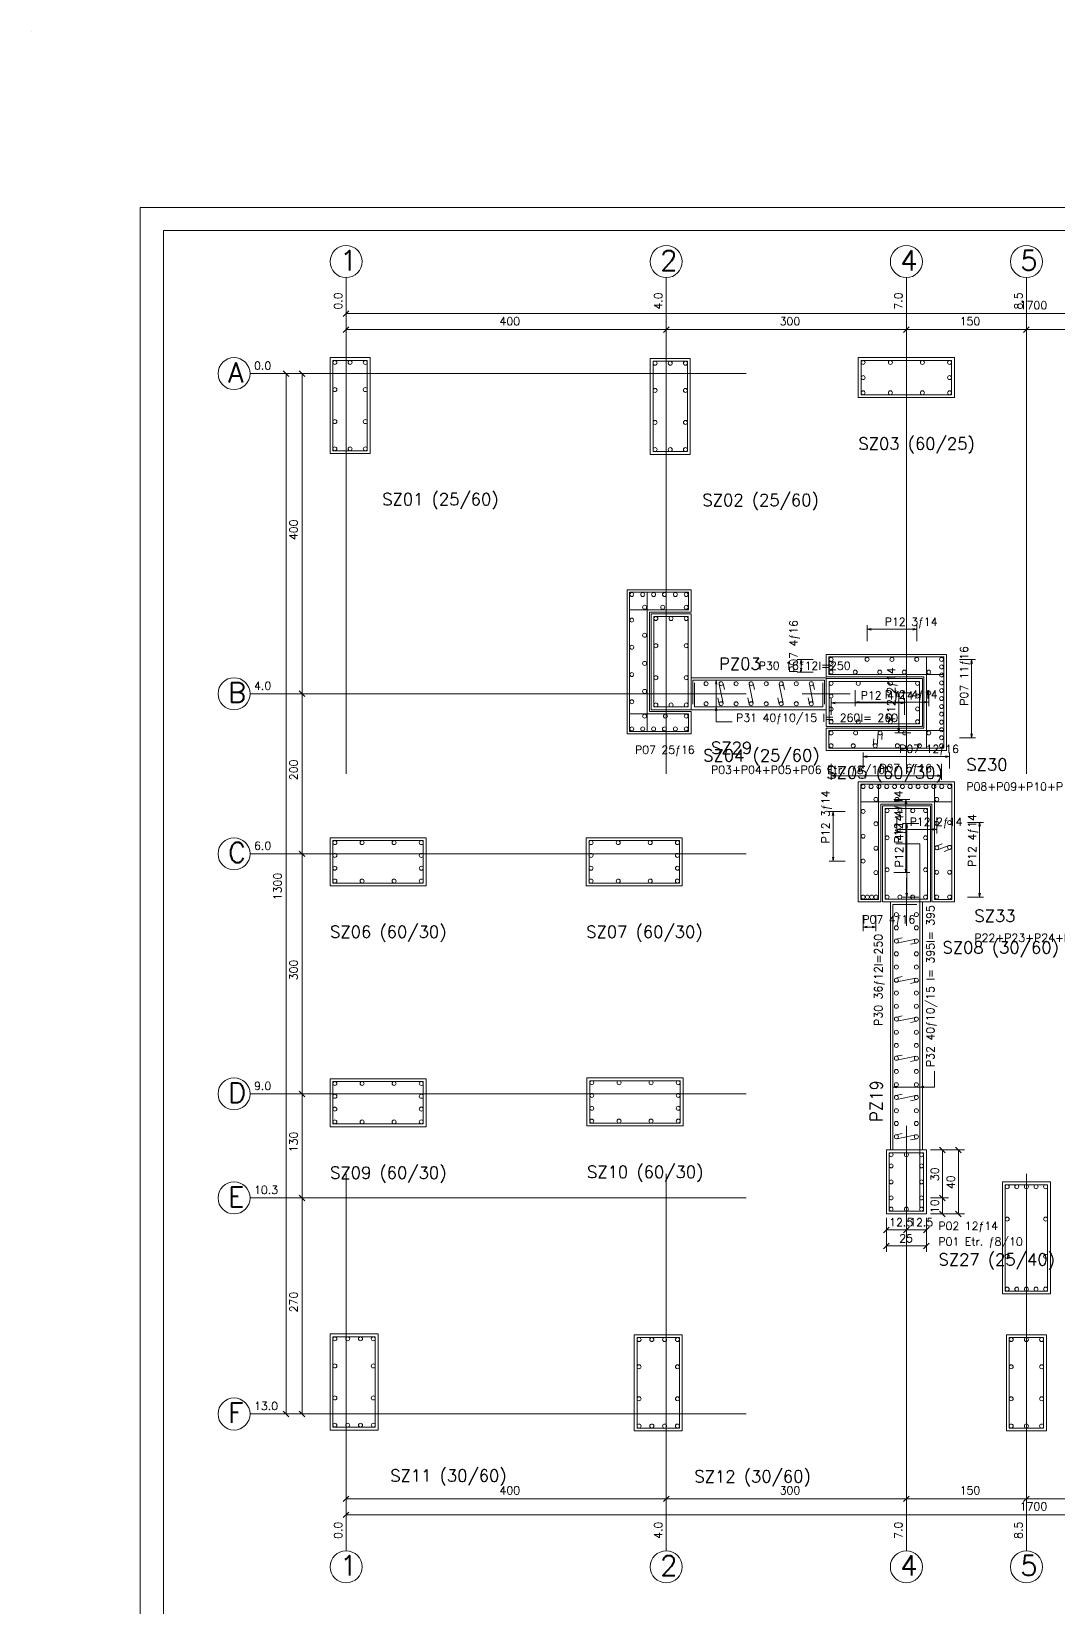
# Model space of a CAD drawing. Header units: inches. Extents: x -0.906 to -0.244, y 2.278 to 2.893.
# Drawn here: x -0.906 to -0.6494, y 2.4995 to 2.8934 of the extents above; entities that cross this region are included whole.
import ezdxf

# ---------------------------------------------------------------- set-up
doc = ezdxf.new("R2010")
doc.units = ezdxf.units.IN
doc.header["$MEASUREMENT"] = 0
doc.linetypes.add('CENTER', pattern=[0.0065, 0.002, -0.001, 0.0005, -0.001, 0.002])
for name, color, linetype, lineweight in [('DONATI', 84, 'Continuous', 0), ('OLCU', 1, 'Continuous', 0), ('PENC2', 1, 'Continuous', 0), ('PENC3', 5, 'Continuous', 0), ('PENC4', 84, 'Continuous', 0), ('PEND2', 1, 'CENTER', 0)]:
    doc.layers.add(name, color=color, linetype=linetype, lineweight=lineweight)
doc.styles.add('RomanSTA', font='RomanSTA')

msp = doc.modelspace()

# ---------------------------------------------------------------- linework, layer by layer
at = {"layer": 'DONATI', "linetype": 'Continuous'}
for p, q in [((-0.7566, 2.75326), (-0.7566, 2.74886)), ((-0.7418, 2.75326), (-0.7566, 2.75326)), ((-0.7566, 2.75326), (-0.7566, 2.71846)), ((-0.7522, 2.71846), (-0.7522, 2.75326)), ((-0.7418, 2.74886), (-0.7418, 2.75326)), ((-0.7566, 2.74886), (-0.7418, 2.74886)), ((-0.7068, 2.73706), (-0.7068, 2.73266)), ((-0.678, 2.73706), (-0.7068, 2.73706)), ((-0.6824, 2.73706), (-0.6824, 2.71426)), ((-0.678, 2.71426), (-0.678, 2.73706)), ((-0.678, 2.73266), (-0.678, 2.73706)), ((-0.74078, 2.73126), (-0.70782, 2.73126)), ((-0.74078, 2.73126), (-0.74077, 2.72526)), ((-0.74035, 2.72456), (-0.74035, 2.73056)), ((-0.70824, 2.72456), (-0.70824, 2.73056)), ((-0.70782, 2.73126), (-0.70782, 2.72526)), ((-0.7068, 2.73266), (-0.678, 2.73266)), ((-0.7472, 2.72786), (-0.7352, 2.72786)), ((-0.7134, 2.72786), (-0.7014, 2.72786)), ((-0.7566, 2.72286), (-0.7566, 2.71846)), ((-0.7418, 2.72286), (-0.7566, 2.72286)), ((-0.7418, 2.71846), (-0.7418, 2.72286)), ((-0.74035, 2.72456), (-0.70824, 2.72456)), ((-0.7566, 2.71846), (-0.7418, 2.71846)), ((-0.7068, 2.71866), (-0.7068, 2.71426)), ((-0.678, 2.71866), (-0.7068, 2.71866)), ((-0.678, 2.71426), (-0.678, 2.71866)), ((-0.7068, 2.71426), (-0.678, 2.71426)), ((-0.676, 2.70526), (-0.6988, 2.70526)), ((-0.6944, 2.70526), (-0.6988, 2.70526)), ((-0.6988, 2.70526), (-0.6988, 2.67646)), ((-0.6944, 2.67646), (-0.6944, 2.70526)), ((-0.676, 2.70526), (-0.6804, 2.70526)), ((-0.6804, 2.70526), (-0.6804, 2.67646)), ((-0.676, 2.67646), (-0.676, 2.70526)), ((-0.6988, 2.70086), (-0.676, 2.70086)), ((-0.68404, 2.69036), (-0.69004, 2.69036)), ((-0.68404, 2.69036), (-0.68404, 2.59946)), ((-0.6874, 2.66986), (-0.6874, 2.68186)), ((-0.6988, 2.67646), (-0.6944, 2.67646)), ((-0.69076, 2.67516), (-0.69076, 2.61386)), ((-0.69076, 2.67516), (-0.68476, 2.67516)), ((-0.6804, 2.67646), (-0.676, 2.67646)), ((-0.6874, 2.60786), (-0.6874, 2.61986)), ((-0.69169, 2.61316), (-0.69169, 2.59856)), ((-0.69169, 2.61316), (-0.68311, 2.61316)), ((-0.68311, 2.61316), (-0.68311, 2.59856)), ((-0.69169, 2.59856), (-0.68311, 2.59856))]:
    msp.add_line(p, q, dxfattribs=at)
at = {"layer": 'DONATI'}
for centre in [(-0.756, 2.75266), (-0.75328, 2.75266), (-0.75056, 2.75266), (-0.74784, 2.75266), (-0.74512, 2.75266), (-0.7424, 2.75266), (-0.7528, 2.74946), (-0.74828, 2.74946), (-0.7424, 2.74946), (-0.756, 2.74626), (-0.7528, 2.74246), (-0.756, 2.73946), (-0.7528, 2.73546), (-0.7062, 2.73646), (-0.7062, 2.73546), (-0.7062, 2.73436), (-0.7062, 2.73326), (-0.70017, 2.73326), (-0.69721, 2.73646), (-0.69405, 2.73326), (-0.691, 2.73646), (-0.68792, 2.73326), (-0.6848, 2.73646), (-0.6818, 2.73326), (-0.6786, 2.73646), (-0.6786, 2.73456), (-0.756, 2.73266), (-0.73744, 2.73036), (-0.73369, 2.73036), (-0.72993, 2.73036), (-0.72618, 2.73036), (-0.72242, 2.73036), (-0.71866, 2.73036), (-0.71491, 2.73036), (-0.71115, 2.73036), (-0.6786, 2.73256), (-0.6786, 2.73056), (-0.756, 2.72586), (-0.7528, 2.72846), (-0.73744, 2.72536), (-0.73369, 2.72536), (-0.72993, 2.72536), (-0.72618, 2.72536), (-0.72242, 2.72536), (-0.71867, 2.72536), (-0.71491, 2.72536), (-0.71115, 2.72536), (-0.6818, 2.72806), (-0.6786, 2.72866), (-0.6786, 2.72666), (-0.7528, 2.72226), (-0.7476, 2.72226), (-0.7424, 2.72226), (-0.6786, 2.72466), (-0.6786, 2.72276), (-0.756, 2.71906), (-0.75328, 2.71906), (-0.75056, 2.71906), (-0.74784, 2.71906), (-0.74512, 2.71906), (-0.7424, 2.71906), (-0.7062, 2.71806), (-0.70007, 2.71806), (-0.69395, 2.71806), (-0.68782, 2.71806), (-0.6818, 2.71806), (-0.6786, 2.72076), (-0.6786, 2.71886), (-0.7062, 2.71486), (-0.70068, 2.71486), (-0.69516, 2.71486), (-0.68964, 2.71486), (-0.68412, 2.71486), (-0.6786, 2.71686), (-0.6786, 2.71486), (-0.6982, 2.70466), (-0.69623, 2.70466), (-0.695, 2.70146), (-0.69427, 2.70466), (-0.69231, 2.70466), (-0.69034, 2.70466), (-0.68976, 2.70146), (-0.68838, 2.70466), (-0.68642, 2.70466), (-0.68445, 2.70466), (-0.68249, 2.70466), (-0.68053, 2.70466), (-0.6798, 2.70146), (-0.67856, 2.70466), (-0.6766, 2.70466), (-0.6982, 2.69846), (-0.695, 2.69536), (-0.6798, 2.69546), (-0.6766, 2.69566), (-0.6982, 2.69226), (-0.6982, 2.68606), (-0.695, 2.68926), (-0.6798, 2.68936), (-0.6766, 2.68946), (-0.695, 2.68316), (-0.6798, 2.68326), (-0.6766, 2.68326), (-0.6982, 2.67706), (-0.69713, 2.67706), (-0.69607, 2.67706), (-0.695, 2.67706), (-0.6798, 2.67706), (-0.6766, 2.67706), (-0.6899, 2.67266), (-0.6849, 2.67266), (-0.6899, 2.66936), (-0.6899, 2.66606), (-0.6849, 2.66936), (-0.6849, 2.66606), (-0.6899, 2.66286), (-0.6849, 2.66286), (-0.6899, 2.65956), (-0.6849, 2.65956), (-0.6899, 2.65626), (-0.6849, 2.65626), (-0.6899, 2.65306), (-0.6849, 2.65306), (-0.6899, 2.64976), (-0.6899, 2.64656), (-0.6849, 2.64976), (-0.6849, 2.64656), (-0.6899, 2.64326), (-0.6849, 2.64326), (-0.6899, 2.63996), (-0.6849, 2.63996), (-0.6899, 2.63676), (-0.6849, 2.63676), (-0.6899, 2.63346), (-0.6849, 2.63346), (-0.6899, 2.63016), (-0.6899, 2.62696), (-0.6849, 2.63016), (-0.6849, 2.62696), (-0.6899, 2.62366), (-0.6849, 2.62366), (-0.6899, 2.62046), (-0.6849, 2.62046), (-0.6899, 2.61716), (-0.6849, 2.61716), (-0.6912, 2.61266), (-0.6874, 2.61266), (-0.6836, 2.61266), (-0.6912, 2.60986), (-0.6836, 2.60986), (-0.6912, 2.60586), (-0.6836, 2.60586), (-0.6912, 2.60186), (-0.6912, 2.59906), (-0.6874, 2.59906), (-0.6836, 2.60186), (-0.6836, 2.59906)]:
    msp.add_circle(centre, 0.0005, dxfattribs=at)
at = {"layer": 'OLCU', "linetype": 'Continuous'}
for p, q in [((-0.8274, 2.82136), (-0.8274, 2.82586)), ((-0.82811, 2.82216), (-0.82669, 2.82356)), ((-0.8274, 2.82286), (-0.4874, 2.82286)), ((-0.8274, 2.81736), (-0.8274, 2.82186)), ((-0.7474, 2.81736), (-0.7474, 2.82186)), ((-0.6874, 2.81736), (-0.6874, 2.82186)), ((-0.6574, 2.81736), (-0.6574, 2.82186)), ((-0.82811, 2.81816), (-0.82669, 2.81956)), ((-0.8274, 2.81886), (-0.7474, 2.81886)), ((-0.74811, 2.81816), (-0.74669, 2.81956)), ((-0.7474, 2.81886), (-0.6874, 2.81886)), ((-0.68811, 2.81816), (-0.68669, 2.81956)), ((-0.6874, 2.81886), (-0.6574, 2.81886)), ((-0.65811, 2.81816), (-0.65669, 2.81956)), ((-0.6574, 2.81886), (-0.6274, 2.81886)), ((-0.84169, 2.80716), (-0.8431, 2.80856)), ((-0.83769, 2.80716), (-0.8391, 2.80856)), ((-0.8409, 2.80786), (-0.8454, 2.80786)), ((-0.8424, 2.80786), (-0.8424, 2.54786)), ((-0.8369, 2.80786), (-0.8414, 2.80786)), ((-0.8384, 2.80786), (-0.8384, 2.72786)), ((-0.69721, 2.74396), (-0.69623, 2.74416)), ((-0.69721, 2.74396), (-0.69623, 2.74376)), ((-0.6848, 2.74396), (-0.68578, 2.74416)), ((-0.6848, 2.74396), (-0.68578, 2.74376)), ((-0.7137, 2.73646), (-0.7139, 2.73546)), ((-0.7137, 2.73326), (-0.71389, 2.73426)), ((-0.7137, 2.73646), (-0.71351, 2.73546)), ((-0.7137, 2.73326), (-0.7135, 2.73426)), ((-0.6711, 2.73646), (-0.67129, 2.73546)), ((-0.6711, 2.73646), (-0.6709, 2.73546)), ((-0.73493, 2.73126), (-0.73513, 2.73026)), ((-0.73493, 2.73126), (-0.73474, 2.73026)), ((-0.8369, 2.72786), (-0.8414, 2.72786)), ((-0.83769, 2.72716), (-0.8391, 2.72856)), ((-0.8384, 2.72786), (-0.8384, 2.68786)), ((-0.7062, 2.72556), (-0.70522, 2.72576)), ((-0.7062, 2.72556), (-0.70522, 2.72536)), ((-0.70017, 2.72576), (-0.69919, 2.72596)), ((-0.70017, 2.72576), (-0.69919, 2.72556)), ((-0.6893, 2.72806), (-0.6895, 2.72706)), ((-0.6893, 2.72806), (-0.68911, 2.72706)), ((-0.68782, 2.72556), (-0.6888, 2.72576)), ((-0.68782, 2.72556), (-0.6888, 2.72536)), ((-0.6818, 2.72576), (-0.68278, 2.72596)), ((-0.6818, 2.72576), (-0.68278, 2.72556)), ((-0.73493, 2.72456), (-0.73513, 2.72356)), ((-0.73493, 2.72456), (-0.73474, 2.72356)), ((-0.6893, 2.71806), (-0.68949, 2.71906)), ((-0.6893, 2.71806), (-0.6891, 2.71906)), ((-0.6711, 2.71686), (-0.67129, 2.71786)), ((-0.6711, 2.71686), (-0.6709, 2.71786)), ((-0.6982, 2.71216), (-0.69722, 2.71236)), ((-0.6982, 2.71216), (-0.69722, 2.71196)), ((-0.6766, 2.71216), (-0.67758, 2.71236)), ((-0.6766, 2.71216), (-0.67758, 2.71196)), ((-0.7062, 2.70736), (-0.70522, 2.70756)), ((-0.7062, 2.70736), (-0.70522, 2.70716)), ((-0.6786, 2.70736), (-0.67958, 2.70756)), ((-0.6786, 2.70736), (-0.67958, 2.70716)), ((-0.7057, 2.69846), (-0.7059, 2.69746)), ((-0.7057, 2.69846), (-0.70551, 2.69746)), ((-0.6875, 2.70146), (-0.68769, 2.70046)), ((-0.6875, 2.70146), (-0.6873, 2.70046)), ((-0.68976, 2.69396), (-0.68878, 2.69416)), ((-0.68976, 2.69396), (-0.68878, 2.69376)), ((-0.6873, 2.69546), (-0.6875, 2.69446)), ((-0.6873, 2.69546), (-0.68711, 2.69446)), ((-0.6798, 2.69396), (-0.68078, 2.69416)), ((-0.6798, 2.69396), (-0.68078, 2.69376)), ((-0.6691, 2.69566), (-0.66929, 2.69476)), ((-0.6691, 2.69566), (-0.6689, 2.69476)), ((-0.8369, 2.68786), (-0.8414, 2.68786)), ((-0.83769, 2.68716), (-0.8391, 2.68856)), ((-0.8384, 2.68786), (-0.8384, 2.62786)), ((-0.7057, 2.68606), (-0.70589, 2.68706)), ((-0.7057, 2.68606), (-0.7055, 2.68706)), ((-0.6875, 2.68316), (-0.68769, 2.68406)), ((-0.6875, 2.68316), (-0.6873, 2.68406)), ((-0.6873, 2.67706), (-0.68749, 2.67806)), ((-0.6873, 2.67706), (-0.6871, 2.67806)), ((-0.6691, 2.67706), (-0.66929, 2.67806)), ((-0.6691, 2.67706), (-0.6689, 2.67806)), ((-0.6982, 2.66956), (-0.69722, 2.66976)), ((-0.6982, 2.66956), (-0.69722, 2.66936)), ((-0.695, 2.66956), (-0.69598, 2.66976)), ((-0.695, 2.66956), (-0.69598, 2.66936)), ((-0.8369, 2.62786), (-0.8414, 2.62786)), ((-0.83769, 2.62716), (-0.8391, 2.62856)), ((-0.8384, 2.62786), (-0.8384, 2.60186)), ((-0.69076, 2.62956), (-0.68978, 2.62976)), ((-0.69076, 2.62956), (-0.68978, 2.62936)), ((-0.68404, 2.62956), (-0.68306, 2.62976)), ((-0.68404, 2.62956), (-0.68306, 2.62936)), ((-0.6769, 2.61386), (-0.6814, 2.61386)), ((-0.67769, 2.61316), (-0.6791, 2.61456)), ((-0.6784, 2.60186), (-0.6784, 2.61386)), ((-0.6729, 2.61386), (-0.6774, 2.61386)), ((-0.67369, 2.61316), (-0.6751, 2.61456)), ((-0.6744, 2.59786), (-0.6744, 2.61386)), ((-0.8369, 2.60186), (-0.8414, 2.60186)), ((-0.83769, 2.60116), (-0.8391, 2.60256)), ((-0.8384, 2.60186), (-0.8384, 2.54786)), ((-0.6769, 2.60186), (-0.6814, 2.60186)), ((-0.67769, 2.60116), (-0.6791, 2.60256)), ((-0.6784, 2.59786), (-0.6784, 2.60186)), ((-0.6924, 2.59236), (-0.6924, 2.59686)), ((-0.6874, 2.59236), (-0.6874, 2.59686)), ((-0.6824, 2.59236), (-0.6824, 2.59686)), ((-0.6769, 2.59786), (-0.6814, 2.59786)), ((-0.67769, 2.59716), (-0.6791, 2.59856)), ((-0.6729, 2.59786), (-0.6774, 2.59786)), ((-0.67369, 2.59716), (-0.6751, 2.59856)), ((-0.6931, 2.59316), (-0.69169, 2.59456)), ((-0.6924, 2.59386), (-0.6874, 2.59386)), ((-0.69239, 2.58836), (-0.69239, 2.59286)), ((-0.6881, 2.59316), (-0.68669, 2.59456)), ((-0.6874, 2.59386), (-0.6824, 2.59386)), ((-0.6831, 2.59316), (-0.68169, 2.59456)), ((-0.68239, 2.58836), (-0.68239, 2.59286)), ((-0.6931, 2.58916), (-0.69168, 2.59056)), ((-0.69239, 2.58986), (-0.68239, 2.58986)), ((-0.6831, 2.58916), (-0.68168, 2.59056)), ((-0.84169, 2.54716), (-0.8431, 2.54856)), ((-0.83769, 2.54716), (-0.8391, 2.54856)), ((-0.8409, 2.54786), (-0.8454, 2.54786)), ((-0.8369, 2.54786), (-0.8414, 2.54786)), ((-0.8274, 2.52516), (-0.8274, 2.52966)), ((-0.7474, 2.52516), (-0.7474, 2.52966)), ((-0.6874, 2.52516), (-0.6874, 2.52966)), ((-0.6574, 2.52516), (-0.6574, 2.52966)), ((-0.82811, 2.52596), (-0.82669, 2.52736)), ((-0.8274, 2.52666), (-0.7474, 2.52666)), ((-0.8274, 2.52116), (-0.8274, 2.52566)), ((-0.74811, 2.52596), (-0.74669, 2.52736)), ((-0.7474, 2.52666), (-0.6874, 2.52666)), ((-0.68811, 2.52596), (-0.68669, 2.52736)), ((-0.6874, 2.52666), (-0.6574, 2.52666)), ((-0.65811, 2.52596), (-0.65669, 2.52736)), ((-0.6574, 2.52666), (-0.6274, 2.52666)), ((-0.82811, 2.52196), (-0.82669, 2.52336)), ((-0.8274, 2.52266), (-0.4874, 2.52266))]:
    msp.add_line(p, q, dxfattribs=at)
at = {"layer": 'PENC2', "linetype": 'Continuous'}
for p, q in [((-0.83069, 2.81116), (-0.83069, 2.78856)), ((-0.83069, 2.81116), (-0.82211, 2.81116)), ((-0.82211, 2.81116), (-0.82211, 2.78856)), ((-0.75069, 2.81096), (-0.75069, 2.78836)), ((-0.75069, 2.81096), (-0.74211, 2.81096)), ((-0.74211, 2.81096), (-0.74211, 2.78836)), ((-0.69869, 2.81116), (-0.69869, 2.80256)), ((-0.69869, 2.81116), (-0.67611, 2.81116)), ((-0.67611, 2.81116), (-0.67611, 2.80256)), ((-0.69869, 2.80256), (-0.67611, 2.80256)), ((-0.83069, 2.78856), (-0.82211, 2.78856)), ((-0.75069, 2.78836), (-0.74211, 2.78836)), ((-0.75049, 2.74716), (-0.75049, 2.72456)), ((-0.75049, 2.74716), (-0.74191, 2.74716)), ((-0.74191, 2.74716), (-0.74191, 2.72456)), ((-0.69721, 2.74096), (-0.69721, 2.74496)), ((-0.6848, 2.74396), (-0.69721, 2.74396)), ((-0.6848, 2.74096), (-0.6848, 2.74496)), ((-0.7107, 2.73646), (-0.7147, 2.73646)), ((-0.7137, 2.73646), (-0.7137, 2.73326)), ((-0.6741, 2.73646), (-0.6701, 2.73646)), ((-0.6711, 2.71686), (-0.6711, 2.73646)), ((-0.73493, 2.72086), (-0.73493, 2.73126)), ((-0.7107, 2.73326), (-0.7147, 2.73326)), ((-0.70669, 2.73096), (-0.70669, 2.72036)), ((-0.70669, 2.73096), (-0.68411, 2.73096)), ((-0.68411, 2.73096), (-0.68411, 2.72036)), ((-0.7062, 2.72256), (-0.7062, 2.72656)), ((-0.68782, 2.72556), (-0.7062, 2.72556)), ((-0.70017, 2.72876), (-0.70017, 2.72476)), ((-0.70017, 2.72576), (-0.6818, 2.72576)), ((-0.6863, 2.72806), (-0.6903, 2.72806)), ((-0.6893, 2.72806), (-0.6893, 2.71806)), ((-0.68782, 2.72256), (-0.68782, 2.72656)), ((-0.6818, 2.72876), (-0.6818, 2.72476)), ((-0.75049, 2.72456), (-0.74191, 2.72456)), ((-0.73493, 2.72086), (-0.73093, 2.72086)), ((-0.70669, 2.72036), (-0.68411, 2.72036)), ((-0.6863, 2.71806), (-0.6903, 2.71806)), ((-0.6741, 2.71686), (-0.6701, 2.71686)), ((-0.7062, 2.71036), (-0.7062, 2.70636)), ((-0.6982, 2.70916), (-0.6982, 2.71316)), ((-0.6766, 2.71216), (-0.6982, 2.71216)), ((-0.6786, 2.71036), (-0.6786, 2.70636)), ((-0.6766, 2.70916), (-0.6766, 2.71316)), ((-0.7062, 2.70736), (-0.6786, 2.70736)), ((-0.7027, 2.69846), (-0.7067, 2.69846)), ((-0.7057, 2.69846), (-0.7057, 2.68606)), ((-0.69269, 2.69916), (-0.69269, 2.67656)), ((-0.69269, 2.69916), (-0.68211, 2.69916)), ((-0.6905, 2.70146), (-0.6865, 2.70146)), ((-0.6875, 2.68316), (-0.6875, 2.70146)), ((-0.68211, 2.69916), (-0.68211, 2.67656)), ((-0.68976, 2.69696), (-0.68976, 2.69296)), ((-0.68976, 2.69396), (-0.6798, 2.69396)), ((-0.6843, 2.69546), (-0.6883, 2.69546)), ((-0.6873, 2.69546), (-0.6873, 2.67706)), ((-0.6798, 2.69696), (-0.6798, 2.69296)), ((-0.6721, 2.69566), (-0.6681, 2.69566)), ((-0.6691, 2.67706), (-0.6691, 2.69566)), ((-0.83069, 2.69116), (-0.83069, 2.68056)), ((-0.83069, 2.69116), (-0.80811, 2.69116)), ((-0.80811, 2.69116), (-0.80811, 2.68056)), ((-0.76669, 2.69116), (-0.76669, 2.68056)), ((-0.76669, 2.69116), (-0.74411, 2.69116)), ((-0.74411, 2.69116), (-0.74411, 2.68056)), ((-0.7027, 2.68606), (-0.7067, 2.68606)), ((-0.6905, 2.68316), (-0.6865, 2.68316)), ((-0.83069, 2.68056), (-0.80811, 2.68056)), ((-0.76669, 2.68056), (-0.74411, 2.68056)), ((-0.69269, 2.67656), (-0.68211, 2.67656)), ((-0.6843, 2.67706), (-0.6883, 2.67706)), ((-0.6721, 2.67706), (-0.6681, 2.67706)), ((-0.6982, 2.67256), (-0.6982, 2.66856)), ((-0.695, 2.67256), (-0.695, 2.66856)), ((-0.6982, 2.66956), (-0.695, 2.66956)), ((-0.83069, 2.63096), (-0.83069, 2.62036)), ((-0.83069, 2.63096), (-0.80811, 2.63096)), ((-0.80811, 2.63096), (-0.80811, 2.62036)), ((-0.76649, 2.63116), (-0.76649, 2.62056)), ((-0.76649, 2.63116), (-0.74391, 2.63116)), ((-0.74391, 2.63116), (-0.74391, 2.62056)), ((-0.6804, 2.62956), (-0.6804, 2.63356)), ((-0.6804, 2.62956), (-0.69076, 2.62956)), ((-0.83069, 2.62036), (-0.80811, 2.62036)), ((-0.76649, 2.62056), (-0.74391, 2.62056)), ((-0.66269, 2.60516), (-0.66269, 2.57856)), ((-0.66269, 2.60516), (-0.65211, 2.60516)), ((-0.65211, 2.60516), (-0.65211, 2.57856)), ((-0.66269, 2.57856), (-0.65211, 2.57856)), ((-0.83069, 2.56716), (-0.83069, 2.54456)), ((-0.83069, 2.56716), (-0.82011, 2.56716)), ((-0.82011, 2.56716), (-0.82011, 2.54456)), ((-0.75469, 2.56696), (-0.75469, 2.54436)), ((-0.75469, 2.56696), (-0.74411, 2.56696)), ((-0.74411, 2.56696), (-0.74411, 2.54436)), ((-0.66169, 2.56696), (-0.66169, 2.54436)), ((-0.66169, 2.56696), (-0.65311, 2.56696)), ((-0.65311, 2.56696), (-0.65311, 2.54436)), ((-0.83069, 2.54456), (-0.82011, 2.54456)), ((-0.75469, 2.54436), (-0.74411, 2.54436)), ((-0.66169, 2.54436), (-0.65311, 2.54436))]:
    msp.add_line(p, q, dxfattribs=at)
at = {"layer": 'PENC2'}
for centre in [(-0.8302, 2.81066), (-0.8264, 2.81066), (-0.8226, 2.81066), (-0.7502, 2.81046), (-0.7464, 2.81046), (-0.7426, 2.81046), (-0.6982, 2.81066), (-0.6914, 2.81066), (-0.6834, 2.81066), (-0.6766, 2.81066), (-0.8302, 2.80386), (-0.8226, 2.80386), (-0.6982, 2.80686), (-0.6766, 2.80686), (-0.7502, 2.80366), (-0.7426, 2.80366), (-0.6982, 2.80306), (-0.6914, 2.80306), (-0.6834, 2.80306), (-0.6766, 2.80306), (-0.8302, 2.79586), (-0.8226, 2.79586), (-0.7502, 2.79566), (-0.7426, 2.79566), (-0.8302, 2.78906), (-0.8264, 2.78906), (-0.8226, 2.78906), (-0.7502, 2.78886), (-0.7464, 2.78886), (-0.7426, 2.78886), (-0.75, 2.74666), (-0.7462, 2.74666), (-0.7424, 2.74666), (-0.75, 2.73986), (-0.7424, 2.73986), (-0.75, 2.73186), (-0.7424, 2.73186), (-0.7062, 2.73046), (-0.6994, 2.73046), (-0.6914, 2.73046), (-0.6846, 2.73046), (-0.75, 2.72506), (-0.7462, 2.72506), (-0.7424, 2.72506), (-0.7062, 2.72726), (-0.6846, 2.72726), (-0.7062, 2.72406), (-0.6846, 2.72406), (-0.7062, 2.72086), (-0.6994, 2.72086), (-0.6914, 2.72086), (-0.6846, 2.72086), (-0.6922, 2.69866), (-0.689, 2.69866), (-0.6858, 2.69866), (-0.6826, 2.69866), (-0.8302, 2.69066), (-0.8234, 2.69066), (-0.8154, 2.69066), (-0.8086, 2.69066), (-0.7662, 2.69066), (-0.7594, 2.69066), (-0.7514, 2.69066), (-0.7446, 2.69066), (-0.6922, 2.69186), (-0.6826, 2.69186), (-0.8302, 2.68746), (-0.8086, 2.68746), (-0.7662, 2.68746), (-0.7446, 2.68746), (-0.8302, 2.68426), (-0.8086, 2.68426), (-0.7662, 2.68426), (-0.7446, 2.68426), (-0.6922, 2.68386), (-0.6826, 2.68386), (-0.8302, 2.68106), (-0.8234, 2.68106), (-0.8154, 2.68106), (-0.8086, 2.68106), (-0.7662, 2.68106), (-0.7594, 2.68106), (-0.7514, 2.68106), (-0.7446, 2.68106), (-0.6922, 2.67706), (-0.689, 2.67706), (-0.6858, 2.67706), (-0.6826, 2.67706), (-0.8302, 2.63046), (-0.8234, 2.63046), (-0.8154, 2.63046), (-0.8086, 2.63046), (-0.766, 2.63066), (-0.7592, 2.63066), (-0.7512, 2.63066), (-0.7444, 2.63066), (-0.8302, 2.62726), (-0.8086, 2.62726), (-0.766, 2.62746), (-0.7444, 2.62746), (-0.8302, 2.62406), (-0.8086, 2.62406), (-0.766, 2.62426), (-0.7444, 2.62426), (-0.8302, 2.62086), (-0.8234, 2.62086), (-0.8154, 2.62086), (-0.8086, 2.62086), (-0.766, 2.62106), (-0.7592, 2.62106), (-0.7512, 2.62106), (-0.7444, 2.62106), (-0.6622, 2.60466), (-0.6598, 2.60466), (-0.6574, 2.60466), (-0.655, 2.60466), (-0.6526, 2.60466), (-0.6622, 2.59656), (-0.6526, 2.59656), (-0.6622, 2.58726), (-0.6526, 2.58726), (-0.6622, 2.57906), (-0.6598, 2.57906), (-0.6574, 2.57906), (-0.655, 2.57906), (-0.6526, 2.57906), (-0.8302, 2.56666), (-0.827, 2.56666), (-0.8238, 2.56666), (-0.8206, 2.56666), (-0.7542, 2.56646), (-0.751, 2.56646), (-0.7478, 2.56646), (-0.7446, 2.56646), (-0.6612, 2.56646), (-0.6574, 2.56646), (-0.6536, 2.56646), (-0.8302, 2.55986), (-0.8206, 2.55986), (-0.7542, 2.55966), (-0.7446, 2.55966), (-0.6612, 2.55966), (-0.6536, 2.55966), (-0.8302, 2.55186), (-0.8206, 2.55186), (-0.7542, 2.55166), (-0.7446, 2.55166), (-0.6612, 2.55166), (-0.6536, 2.55166), (-0.8302, 2.54506), (-0.827, 2.54506), (-0.8238, 2.54506), (-0.8206, 2.54506), (-0.7542, 2.54486), (-0.751, 2.54486), (-0.7478, 2.54486), (-0.7446, 2.54486), (-0.6612, 2.54486), (-0.6574, 2.54486), (-0.6536, 2.54486)]:
    msp.add_circle(centre, 0.0005, dxfattribs=at)
at = {"layer": 'PENC3', "linetype": 'Continuous'}
for p, q in [((-0.8314, 2.81186), (-0.8314, 2.78786)), ((-0.8314, 2.81186), (-0.8214, 2.81186)), ((-0.8214, 2.81186), (-0.8214, 2.78786)), ((-0.7514, 2.81166), (-0.7514, 2.78766)), ((-0.7514, 2.81166), (-0.7414, 2.81166)), ((-0.7414, 2.81166), (-0.7414, 2.78766)), ((-0.6994, 2.81186), (-0.6994, 2.80186)), ((-0.6994, 2.81186), (-0.6754, 2.81186)), ((-0.6754, 2.81186), (-0.6754, 2.80186)), ((-0.6994, 2.80186), (-0.6754, 2.80186)), ((-0.8314, 2.78786), (-0.8214, 2.78786)), ((-0.7514, 2.78766), (-0.7414, 2.78766)), ((-0.7572, 2.75386), (-0.7572, 2.71786)), ((-0.7412, 2.75386), (-0.7572, 2.75386)), ((-0.7412, 2.74826), (-0.7412, 2.75386)), ((-0.7516, 2.72346), (-0.7516, 2.74826)), ((-0.7516, 2.74826), (-0.7412, 2.74826)), ((-0.7512, 2.74786), (-0.7512, 2.72386)), ((-0.7512, 2.74786), (-0.7412, 2.74786)), ((-0.7412, 2.74786), (-0.7412, 2.72386)), ((-0.7074, 2.73766), (-0.7074, 2.73206)), ((-0.6774, 2.73766), (-0.7074, 2.73766)), ((-0.6774, 2.71366), (-0.6774, 2.73766)), ((-0.7412, 2.73186), (-0.7074, 2.73186)), ((-0.73418, 2.73026), (-0.7332, 2.72546)), ((-0.7332, 2.73046), (-0.73288, 2.72896)), ((-0.72666, 2.73026), (-0.72569, 2.72546)), ((-0.72569, 2.73046), (-0.72537, 2.72896)), ((-0.71915, 2.73026), (-0.71818, 2.72546)), ((-0.71817, 2.73046), (-0.71785, 2.72896)), ((-0.71164, 2.73026), (-0.71066, 2.72546)), ((-0.71066, 2.73046), (-0.71034, 2.72896)), ((-0.7074, 2.73206), (-0.683, 2.73206)), ((-0.7074, 2.73166), (-0.7074, 2.71966)), ((-0.7074, 2.73166), (-0.6834, 2.73166)), ((-0.6834, 2.73166), (-0.6834, 2.71966)), ((-0.683, 2.73206), (-0.683, 2.71926)), ((-0.73418, 2.72526), (-0.7345, 2.72686)), ((-0.72667, 2.72526), (-0.72699, 2.72686)), ((-0.71916, 2.72526), (-0.71948, 2.72686)), ((-0.71164, 2.72526), (-0.71196, 2.72686)), ((-0.7412, 2.72346), (-0.7516, 2.72346)), ((-0.7512, 2.72386), (-0.7412, 2.72386)), ((-0.7412, 2.72386), (-0.7074, 2.72386)), ((-0.7412, 2.71786), (-0.7412, 2.72346)), ((-0.7572, 2.71786), (-0.7412, 2.71786)), ((-0.7074, 2.71966), (-0.6834, 2.71966)), ((-0.683, 2.71926), (-0.7074, 2.71926)), ((-0.7074, 2.71926), (-0.7074, 2.71366)), ((-0.69445, 2.71816), (-0.69466, 2.71486)), ((-0.69345, 2.71806), (-0.69355, 2.71646)), ((-0.7074, 2.71366), (-0.6774, 2.71366)), ((-0.69566, 2.71496), (-0.69555, 2.71656)), ((-0.6994, 2.70586), (-0.6994, 2.67586)), ((-0.6754, 2.70586), (-0.6994, 2.70586)), ((-0.6754, 2.67586), (-0.6754, 2.70586)), ((-0.6938, 2.67586), (-0.6938, 2.70026)), ((-0.6938, 2.70026), (-0.681, 2.70026)), ((-0.6934, 2.69986), (-0.6934, 2.67586)), ((-0.6934, 2.69986), (-0.6814, 2.69986)), ((-0.6814, 2.69986), (-0.6814, 2.67586)), ((-0.681, 2.70026), (-0.681, 2.67586)), ((-0.8314, 2.69186), (-0.8314, 2.67986)), ((-0.8314, 2.69186), (-0.8074, 2.69186)), ((-0.8074, 2.69186), (-0.8074, 2.67986)), ((-0.7674, 2.69186), (-0.7674, 2.67986)), ((-0.7674, 2.69186), (-0.7434, 2.69186)), ((-0.7434, 2.69186), (-0.7434, 2.67986)), ((-0.67998, 2.68976), (-0.67848, 2.69036)), ((-0.67962, 2.68886), (-0.67678, 2.68996)), ((-0.67642, 2.68906), (-0.67791, 2.68846)), ((-0.8314, 2.67986), (-0.8074, 2.67986)), ((-0.7674, 2.67986), (-0.7434, 2.67986)), ((-0.6994, 2.67586), (-0.6938, 2.67586)), ((-0.6934, 2.67586), (-0.6814, 2.67586)), ((-0.6914, 2.67586), (-0.6914, 2.61386)), ((-0.6834, 2.67586), (-0.6834, 2.61386)), ((-0.681, 2.67586), (-0.6754, 2.67586)), ((-0.69, 2.66656), (-0.68843, 2.66686)), ((-0.6898, 2.66556), (-0.685, 2.66656)), ((-0.6848, 2.66556), (-0.68637, 2.66526)), ((-0.69, 2.65676), (-0.68843, 2.65716)), ((-0.6898, 2.65586), (-0.685, 2.65676)), ((-0.6848, 2.65586), (-0.68637, 2.65546)), ((-0.69, 2.64696), (-0.68843, 2.64736)), ((-0.6898, 2.64606), (-0.685, 2.64696)), ((-0.6848, 2.64606), (-0.68637, 2.64566)), ((-0.69, 2.63726), (-0.68843, 2.63756)), ((-0.6898, 2.63626), (-0.685, 2.63726)), ((-0.6848, 2.63626), (-0.68637, 2.63596)), ((-0.8314, 2.63166), (-0.8314, 2.61966)), ((-0.8314, 2.63166), (-0.8074, 2.63166)), ((-0.8074, 2.63166), (-0.8074, 2.61966)), ((-0.7672, 2.63186), (-0.7672, 2.61986)), ((-0.7672, 2.63186), (-0.7432, 2.63186)), ((-0.7432, 2.63186), (-0.7432, 2.61986)), ((-0.69, 2.62746), (-0.68843, 2.62776)), ((-0.6898, 2.62646), (-0.685, 2.62746)), ((-0.6848, 2.62646), (-0.68637, 2.62616)), ((-0.8314, 2.61966), (-0.8074, 2.61966)), ((-0.7672, 2.61986), (-0.7432, 2.61986)), ((-0.69, 2.61766), (-0.68843, 2.61796)), ((-0.6898, 2.61666), (-0.685, 2.61766)), ((-0.6848, 2.61666), (-0.68637, 2.61636)), ((-0.6924, 2.61386), (-0.6924, 2.59786)), ((-0.6924, 2.61386), (-0.6824, 2.61386)), ((-0.6824, 2.61386), (-0.6824, 2.59786)), ((-0.6634, 2.60586), (-0.6634, 2.57786)), ((-0.6634, 2.60586), (-0.6514, 2.60586)), ((-0.6514, 2.60586), (-0.6514, 2.57786)), ((-0.6924, 2.59786), (-0.6824, 2.59786)), ((-0.6634, 2.57786), (-0.6514, 2.57786)), ((-0.8314, 2.56786), (-0.8314, 2.54386)), ((-0.8314, 2.56786), (-0.8194, 2.56786)), ((-0.8194, 2.56786), (-0.8194, 2.54386)), ((-0.7554, 2.56766), (-0.7554, 2.54366)), ((-0.7554, 2.56766), (-0.7434, 2.56766)), ((-0.7434, 2.56766), (-0.7434, 2.54366)), ((-0.6624, 2.56766), (-0.6624, 2.54366)), ((-0.6624, 2.56766), (-0.6524, 2.56766)), ((-0.6524, 2.56766), (-0.6524, 2.54366)), ((-0.8314, 2.54386), (-0.8194, 2.54386)), ((-0.7554, 2.54366), (-0.7434, 2.54366)), ((-0.6624, 2.54366), (-0.6524, 2.54366))]:
    msp.add_line(p, q, dxfattribs=at)
at = {"layer": 'PENC3'}
for points in [[(-0.87884, 2.84937), (-0.87884, 2.27825), (-0.24421, 2.27825), (-0.24421, 2.84937)], [(-0.87306, 2.84359), (-0.87306, 2.28403), (-0.24999, 2.28403), (-0.24999, 2.84359)]]:
    msp.add_lwpolyline(points, close=True, dxfattribs=at)
for centre in [(-0.8274, 2.83586), (-0.7474, 2.83586), (-0.6874, 2.83586), (-0.6574, 2.83586), (-0.8554, 2.80786), (-0.8554, 2.72786), (-0.8554, 2.68786), (-0.8554, 2.62786), (-0.8554, 2.60186), (-0.8554, 2.54786), (-0.8274, 2.50966), (-0.7474, 2.50966), (-0.6874, 2.50966), (-0.6574, 2.50966)]:
    msp.add_circle(centre, 0.004, dxfattribs=at)
at = {"layer": 'PEND2', "linetype": 'CENTER'}
for p, q in [((-0.8274, 2.83186), (-0.8274, 2.80786)), ((-0.7474, 2.83186), (-0.7474, 2.80786)), ((-0.6874, 2.83186), (-0.6874, 2.80786)), ((-0.6574, 2.83186), (-0.6574, 2.80786)), ((-0.8514, 2.80786), (-0.8274, 2.80786)), ((-0.8274, 2.80786), (-0.8274, 2.54786)), ((-0.8274, 2.80786), (-0.4874, 2.80786)), ((-0.7474, 2.80786), (-0.7474, 2.54786)), ((-0.6874, 2.80786), (-0.6874, 2.54786)), ((-0.6574, 2.80786), (-0.6574, 2.54786)), ((-0.8514, 2.72786), (-0.8274, 2.72786)), ((-0.8274, 2.72786), (-0.4874, 2.72786)), ((-0.8514, 2.68786), (-0.8274, 2.68786)), ((-0.8274, 2.68786), (-0.4874, 2.68786)), ((-0.8514, 2.62786), (-0.8274, 2.62786)), ((-0.8274, 2.62786), (-0.4874, 2.62786)), ((-0.8514, 2.60186), (-0.8274, 2.60186)), ((-0.8274, 2.60186), (-0.4874, 2.60186)), ((-0.8514, 2.54786), (-0.8274, 2.54786)), ((-0.8274, 2.51366), (-0.8274, 2.54786)), ((-0.8274, 2.54786), (-0.4874, 2.54786)), ((-0.7474, 2.51366), (-0.7474, 2.54786)), ((-0.6874, 2.51366), (-0.6874, 2.54786)), ((-0.6574, 2.51366), (-0.6574, 2.54786))]:
    msp.add_line(p, q, dxfattribs=at)

# ---------------------------------------------------------------- texts
at = {"layer": 'OLCU', "style": 'RomanSTA'}
for s, p in [('1700', (-0.65906, 2.82396)), ('400', (-0.78906, 2.81996)), ('300', (-0.71906, 2.81996)), ('150', (-0.67406, 2.81996)), ('12.5', (-0.69168, 2.59476)), ('12.5', (-0.68668, 2.59476)), ('25', (-0.68918, 2.59076)), ('400', (-0.78906, 2.52776)), ('300', (-0.71906, 2.52776)), ('150', (-0.67406, 2.52776)), ('1700', (-0.65906, 2.52376))]:
    msp.add_text(s, height=0.002, dxfattribs=at).set_placement(p)
for s, p in [('400', (-0.83951, 2.76626)), ('200', (-0.83951, 2.70626)), ('1300', (-0.84351, 2.67626)), ('300', (-0.83951, 2.65626)), ('130', (-0.83951, 2.61326)), ('30', (-0.67929, 2.60606)), ('40', (-0.67529, 2.60406)), ('10', (-0.67929, 2.59806)), ('270', (-0.83951, 2.57326))]:
    msp.add_text(s, height=0.002, rotation=90.0012, dxfattribs=at).set_placement(p)
at = {"layer": 'PENC2', "style": 'RomanSTA'}
for s, height, p in [('5#1/C:\\Sta4V12\\disari\\sunum\\guclendirme', 0.000001, (-0.906, 2.89336)), ('0.0', 0.002, (-0.8504, 2.80886)), ('4.0', 0.002, (-0.8504, 2.72886)), ('P12 4ƒ14', 0.002, (-0.69278, 2.72666)), ('P07 6ƒ16', 0.002, (-0.69419, 2.70826)), ('P12 2ƒ14', 0.002, (-0.68657, 2.69486)), ('6.0', 0.002, (-0.8504, 2.68886)), ('P07 4ƒ16', 0.002, (-0.69839, 2.67046)), ('9.0', 0.002, (-0.8504, 2.62886)), ('10.3', 0.002, (-0.8504, 2.60286)), ('13.0', 0.002, (-0.8504, 2.54886))]:
    msp.add_text(s, height=height, dxfattribs=at).set_placement(p)
for s, rotation, p in [('0.0', 90.0012, (-0.8284, 2.82386)), ('4.0', 90.0012, (-0.7484, 2.82386)), ('7.0', 90.0012, (-0.6884, 2.82386)), ('8.5', 90.0012, (-0.6584, 2.82386)), ('P07 4ƒ16', 90.0012, (-0.71459, 2.73306)), ('P12 3ƒ14', 0.0049, (-0.69279, 2.74486)), ('P07 11ƒ16', 90.0012, (-0.67199, 2.72486)), ('P12 2ƒ14', 90.0012, (-0.69019, 2.72126)), ('P12 4ƒ14', 0.0049, (-0.6988, 2.72646)), ('P07 12ƒ16', 0.0049, (-0.68919, 2.71306)), ('P12 3ƒ14', 90.0012, (-0.70659, 2.69046)), ('P12 4ƒ14', 90.0012, (-0.68839, 2.69046)), ('P12 4ƒ14', 90.0012, (-0.68819, 2.68446)), ('P12 4ƒ14', 90.0012, (-0.66999, 2.68456)), ('0.0', 90.0012, (-0.8284, 2.51666)), ('4.0', 90.0012, (-0.7484, 2.51666)), ('7.0', 90.0012, (-0.6884, 2.51666)), ('8.5', 90.0012, (-0.6584, 2.51666))]:
    msp.add_text(s, height=0.002, rotation=rotation, dxfattribs=at).set_placement(p)
at = {"layer": 'PENC3', "style": 'RomanSTA'}
for s, height, p in [('SZ03 (60/25)', 0.003, (-0.69939, 2.78886)), ('SZ01 (25/60)', 0.003, (-0.81836, 2.77496)), ('SZ02 (25/60)', 0.003, (-0.73836, 2.77476)), ('PZ03', 0.003, (-0.7342, 2.73386)), ('P30 16ƒ12l=250', 0.002, (-0.7243, 2.73386)), ('P31 40ƒ10/15 l= 260l= 260', 0.002, (-0.72993, 2.72086)), ('P07 25ƒ16', 0.002, (-0.7552, 2.71286)), ('SZ04 (25/60)', 0.003, (-0.73816, 2.71096)), ('SZ29', 0.003, (-0.7362, 2.71286)), ('P03+P04+P05+P06 Etr. ƒ8/10', 0.002, (-0.7362, 2.70786)), ('SZ05 (60/30)', 0.003, (-0.70739, 2.70666)), ('SZ30', 0.003, (-0.6724, 2.70866)), ('P08+P09+P10+P11 Etr. ƒ8/10', 0.002, (-0.6724, 2.70366)), ('SZ06 (60/30)', 0.003, (-0.83139, 2.66686)), ('SZ07 (60/30)', 0.003, (-0.76739, 2.66686)), ('SZ33', 0.003, (-0.6704, 2.67086)), ('SZ08 (30/60)', 0.003, (-0.67836, 2.66296)), ('P22+P23+P24+P25 Etr. ƒ8/10', 0.002, (-0.6704, 2.66586)), ('SZ09 (60/30)', 0.003, (-0.83139, 2.60666)), ('SZ10 (60/30)', 0.003, (-0.76719, 2.60686)), ('P02 12ƒ14', 0.002, (-0.6794, 2.59386)), ('P01 Etr. ƒ8/10', 0.002, (-0.6794, 2.58996)), ('SZ27 (25/40)', 0.003, (-0.67936, 2.58496)), ('SZ11 (30/60)', 0.003, (-0.81636, 2.53096)), ('SZ12 (30/60)', 0.003, (-0.74036, 2.53076))]:
    msp.add_text(s, height=height, dxfattribs=at).set_placement(p)
for s, height, p in [('P32 40ƒ10/15 l= 395l= 395', 0.002, (-0.6804, 2.63456)), ('P30 36ƒ12l=250', 0.002, (-0.6934, 2.64486)), ('PZ19', 0.003, (-0.6934, 2.62086))]:
    msp.add_text(s, height=height, rotation=90.0012, dxfattribs=at).set_placement(p)
at = {"layer": 'PENC4', "style": 'RomanSTA'}
for s, p in [('1', (-0.8289, 2.83366)), ('2', (-0.7489, 2.83366)), ('4', (-0.6889, 2.83366)), ('5', (-0.6589, 2.83366)), ('A', (-0.8569, 2.80566)), ('B', (-0.8569, 2.72566)), ('C', (-0.8569, 2.68566)), ('D', (-0.8569, 2.62566)), ('E', (-0.8569, 2.59966)), ('F', (-0.8569, 2.54566)), ('1', (-0.8289, 2.50746)), ('2', (-0.7489, 2.50746)), ('4', (-0.6889, 2.50746)), ('5', (-0.6589, 2.50746))]:
    msp.add_text(s, height=0.005, dxfattribs=at).set_placement(p)

doc.saveas('drawing.dxf')
